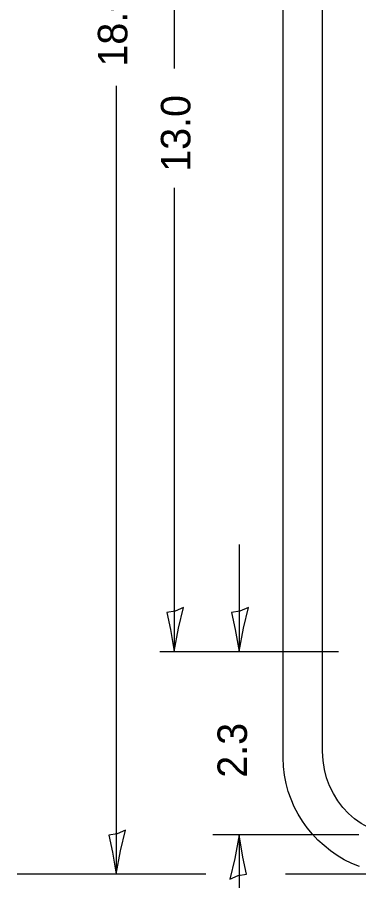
# Model space of a CAD drawing. Extents: x 2147164 to 2147844, y 2147261 to 2147701.
# Drawn here: x 2147579.2 to 2147617, y 2147407.4 to 2147503.2 of the extents above; entities that cross this region are included whole.
import ezdxf

# ---------------------------------------------------------------- set-up
doc = ezdxf.new("R2010")
doc.units = 0
doc.layers.add('Design_EX_Roadway Dimensions', color=7, linetype='Continuous')
doc.layers.add('Topo_Advertising Sign', color=7, linetype='Continuous')

msp = doc.modelspace()

# ---------------------------------------------------------------- linework, layer by layer
at = {"layer": 'Design_EX_Roadway Dimensions'}
for p, q in [((2147596.57, 2147546.101), (2147596.57, 2147497.493)), ((2147590.141, 2147495.578), (2147590.141, 2147408.154)), ((2147596.57, 2147484.285), (2147596.57, 2147432.836)), ((2147603.75, 2147444.702), (2147603.75, 2147432.836)), ((2147614.766, 2147432.836), (2147594.972, 2147432.836)), ((2147617.007, 2147412.515), (2147600.838, 2147412.515)), ((2147603.75, 2147412.515), (2147603.75, 2147400.715)), ((2147600.061, 2147408.154), (2147579.177, 2147408.154)), ((2147621.647, 2147408.154), (2147608.912, 2147408.154))]:
    msp.add_line(p, q, dxfattribs=at)
for points in [[(2147597.601, 2147437.739), (2147596.66, 2147437.337), (2147595.752, 2147437.18), (2147596.154, 2147435.288), (2147596.572, 2147432.837), (2147597.052, 2147435.446)], [(2147604.779, 2147437.739), (2147603.838, 2147437.337), (2147602.931, 2147437.18), (2147603.332, 2147435.288), (2147603.75, 2147432.837), (2147604.23, 2147435.446)], [(2147591.173, 2147413.056), (2147590.231, 2147412.654), (2147589.325, 2147412.497), (2147589.726, 2147410.604), (2147590.144, 2147408.154), (2147590.624, 2147410.762)], [(2147602.721, 2147407.613), (2147603.663, 2147408.015), (2147604.571, 2147408.162), (2147604.178, 2147410.065), (2147603.75, 2147412.515), (2147603.271, 2147409.898)]]:
    msp.add_lwpolyline(points, close=True, dxfattribs=at)
at = {"layer": 'Topo_Advertising Sign'}
for points in [[(2147617.085, 2147409.001), (2147616.232, 2147409.358), (2147615.411, 2147409.772), (2147614.624, 2147410.24), (2147613.874, 2147410.759), (2147613.163, 2147411.328), (2147612.495, 2147411.943), (2147611.871, 2147412.602), (2147611.294, 2147413.302), (2147610.767, 2147414.041), (2147610.292, 2147414.817), (2147609.873, 2147415.627), (2147609.51, 2147416.467), (2147609.208, 2147417.337), (2147608.969, 2147418.232), (2147608.794, 2147419.151), (2147608.688, 2147420.092), (2147608.652, 2147421.05), (2147608.652, 2147552.254)], [(2147700.32, 2147412.515), (2147621.647, 2147412.515), (2147620.71, 2147412.57), (2147619.801, 2147412.729), (2147618.926, 2147412.988), (2147618.09, 2147413.341), (2147617.298, 2147413.782), (2147616.556, 2147414.304), (2147615.87, 2147414.903), (2147615.244, 2147415.573), (2147614.684, 2147416.307), (2147614.196, 2147417.101), (2147613.784, 2147417.948), (2147613.455, 2147418.843), (2147613.213, 2147419.779), (2147613.064, 2147420.752), (2147613.013, 2147421.755), (2147613.013, 2147551.549)]]:
    msp.add_lwpolyline(points, dxfattribs=at)

# ---------------------------------------------------------------- texts
at = {"layer": 'Design_EX_Roadway Dimensions'}
for s, p in [('18.0', (2147591.375, 2147497.711)), ('13.0', (2147598.36, 2147486.049)), ('2.3', (2147604.632, 2147418.856))]:
    msp.add_text(s, height=3.2707, rotation=90, dxfattribs=at).set_placement(p)

doc.saveas('drawing.dxf')
